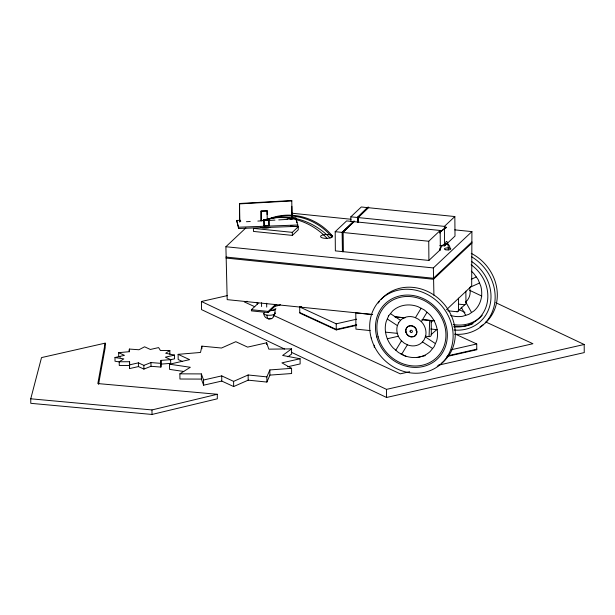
<?xml version="1.0" encoding="UTF-8"?>
<svg xmlns="http://www.w3.org/2000/svg" width="615" height="615" viewBox="0 0 615 615"><rect width="100%" height="100%" fill="white"/><g stroke="black" fill="none" stroke-linecap="round" stroke-linejoin="round"><path stroke-width="0.92" d="M454.777 229.864L471.913 231.617L471.682 285.967L446.536 309.66M160.915 367.078L160.969 360.398L170.67 359.629L170.701 363.357L161.007 364.118L160.915 367.078L150.998 366.294L143.895 369.092L138.437 366.578L129.519 368.6L129.588 361.72L119.233 361.766L119.264 365.487L129.619 365.441L129.588 361.72M129.519 368.6L129.619 365.441M425.273 336.213L429.07 336.597L429.685 320.43M332.646 236.252L331.224 237.674L327.103 238.389A6.058 1.937 -0.5 0 1 320.576 236.66A6.058 1.937 -0.5 0 1 326.119 234.523A6.058 1.937 -0.5 0 1 332.646 236.252A54.251 50.853 31.5 0 0 266.456 219.909M439.802 232.332L439.471 232.847L439.64 231.578L440.048 232.939L440.171 231.632L439.886 232.193M105.15 343.147L97.839 383.568L217.28 394.276L217.326 398.804L152.013 414.456L30.788 403.325L30.75 398.797L41.52 357.592L105.15 343.147L105.188 347.675L98.561 384.337M169.871 354.217L169.832 350.496L160.438 350.527L158.624 347.59L150.36 349.466L144.579 346.799L138.929 349.758L129.404 349.066L128.889 351.726L118.672 352.672L118.703 356.393L120.356 357.161M287.882 356.8L291.602 354.063L291.556 348.882L268.809 349.151L266.649 342.793L247.607 347.121L235.822 341.686L221.492 348.029L201.874 346.145L200.521 352.457L178.127 354.34L178.173 359.521L182.278 361.412M445.045 227.811L444.952 226.75L445.129 227.158M266.902 382.061L266.856 376.887L269.862 369.923L291.572 368.347L291.618 373.528L269.908 375.104L266.902 382.061L248.183 380.162L233.654 386.551L221.769 381.069L203.619 385.19L201.397 379.094L201.351 373.912L179.888 373.835L179.934 379.017L201.397 379.094M395.806 350.219L401.495 340.787M415.425 317.694L421.114 308.269M401.695 354.202L407.384 344.777M415.925 330.609L416.493 329.671M421.313 321.683L427.002 312.259M240.819 221.093L240.081 221.231L240.165 220.524M358.099 217.31L357.538 217.249L368.024 207.163L368.785 207.24L358.099 217.31L358.138 222.33M357.538 217.633L367.893 207.286M372.675 314.511L227.196 299.643L225.897 246.73L245.854 227.927M292.31 232.355L253.434 228.38L253.465 231.425L292.34 235.399L292.31 232.355L298.214 226.797L290.634 226.02M292.34 235.399L298.244 229.833L298.214 226.797M280.425 304.656A12.669 4.059 -0.5 0 1 276.635 305.955L274.951 306.239L268.209 312.589L251.404 310.875L251.397 309.706L258.215 303.28L257.585 302.872M350.896 221.469L350.858 216.818L361.289 206.986L367.901 207.662M335.19 231.686L342.332 232.416L342.493 251.604L335.36 250.882L335.19 231.686L346.629 220.916L353.763 221.646M354.325 221.7L440.179 230.471L428.747 241.249L342.893 232.478L342.97 251.743L342.409 251.689L342.24 232.17L353.879 221.2L354.44 221.262L342.801 232.555M342.24 232.501L353.879 221.2M342.97 251.743L342.801 232.232L354.44 221.262M358.099 217.687L368.654 207.363M268.209 312.589L268.194 311.421L274.943 305.071L276.627 304.786M439.84 245.416L444.576 245.9L444.407 226.382L454.839 216.549L368.654 207.739M343.055 251.666L428.909 260.437L440.348 249.667L440.179 230.471M444.576 245.9L455.008 236.06L454.839 216.549M433.921 295.331L433.36 267.932L471.913 231.617M471.997 241.926L433.452 278.249L225.982 257.047M472.005 242.94L433.46 279.256L225.989 258.054M431.092 334.691L436.727 329.617A2.168 1.937 46.7 0 0 437.503 329.54M457.906 311.121L464.855 304.717A1.599 1.43 46.7 0 0 465.962 303.364L465.855 291.149M433.26 320.231L431.23 322.129L431.2 321.73A1.645 1.476 46.7 0 0 429.885 320.453L429.685 320.415M291.556 348.882L282.623 355.447L300.097 358.753L300.135 363.926L287.428 366.817M169.832 350.496L165.696 353.264L174.522 355.109L174.56 358.829L169.978 359.867M119.233 361.766L123.792 358.899L114.99 357.515L115.02 361.236L119.418 361.928M179.888 373.835L190.319 367.278L169.54 364.203L169.586 369.384L183.754 371.475M471.267 279.31L476.271 276.965M479.523 283.008L469.483 287.543L469.652 287.974A15.429 13.807 46.7 0 1 466.001 301.704M203.619 385.19L203.573 380.016L221.723 375.888L233.608 381.369L248.137 374.981L266.856 376.887M129.488 364.88L138.406 362.85L143.864 365.372L150.967 362.566L160.884 363.357M30.75 398.797L151.974 409.936L217.28 394.276M114.99 357.515L124.468 355.347L118.672 352.672M284.522 349.013L201.497 309.591L201.428 301.488L227.596 295.546M247.13 301.281L244.332 301.919L254.787 306.739M356.685 325.297L336.267 329.932L299.759 313.096L299.713 306.985L301.565 306.562M174.522 355.109L165.366 357.184L170.67 359.629M299.713 306.985L336.213 323.821L356.631 319.185M169.54 364.203L189.62 359.644L178.127 354.34M356.677 324.766L336.259 329.402L299.759 312.566M387.319 338.75L398.528 336.205M300.097 358.753L281.939 362.873L291.572 368.347M416.932 357.553L425.342 355.647M451.502 349.704L476.733 343.977L476.779 349.735L446.882 356.523M447.812 355.785L476.779 349.205M409.644 371.721L400.304 373.843L273.959 315.58M438.595 365.149L532.928 343.724L485.873 322.029M201.428 301.488L386.497 389.38L584.181 344.492L584.25 352.595L386.566 397.474L291.441 352.303M457.014 311.751L457.414 311.736A1.63 1.461 46.7 0 0 458.544 310.36L458.436 298.137M429.07 336.597L429.278 336.582A2.191 1.96 46.7 0 0 431.33 334.721L431.223 321.845M239.642 221.715L239.45 203.504L291.764 200.544L292.087 219.125L290.188 219.232M239.45 203.504L239.589 203.888L291.902 200.921M287.19 219.017L292.087 219.125M246.438 221.715L250.244 221.5M257.846 221.069L261.652 220.854M268.309 220.478L274.966 220.101M278.772 219.886L287.328 219.394M263.774 220.731L261.068 220.554L261.044 211.076L267.095 210.776L267.233 219.609M261.044 211.076L267.21 211.083M261.068 220.554L262.797 220.47M292.071 217.91L295.892 217.733L297.991 226.305L238.605 228.519L236.652 220.454L240.473 220.285M236.652 220.454L238.597 227.212L297.975 224.998M263.935 219.786L268.863 219.617L268.97 220.039L269.016 225.697L264.096 225.866L263.935 219.786L264.096 225.866M264.043 220.208L268.97 220.039M263.989 225.444L265.626 225.39M350.858 216.818L357.661 217.518M444.407 226.382L358.222 217.572L358.261 222.223M292.04 213.236L351.042 219.263M342.24 232.17L342.801 232.232M225.897 246.73L433.36 267.932M458.921 304.179L464.648 304.763M447.728 310.783L457.229 311.759M394.546 316.748L405.031 317.817M422.236 319.577L434.659 320.846M371.898 314.526L355.793 312.874L355.931 329.125L370.184 330.578M395.583 316.94L404.109 317.817M422.105 319.654L429.854 320.446M251.397 309.706L268.194 311.421M430.792 329.025L436.489 329.609M385.382 332.131L397.728 333.392M458.867 309.576L464.963 312.389M455.169 334.03L476.733 343.977M400.972 354.055L406.154 356.439M469.714 290.357L481.853 296.099M495.728 302.657L584.181 344.492M387.304 319.016L397.444 325.619M422.42 341.879L432.614 348.513M390.456 313.635L400.565 320.369M425.349 336.889L435.435 343.616M465.693 301.911L471.551 312.52M461.212 307.154L465.724 315.311M201.351 373.912L203.573 380.016M296.161 219.955L296.945 222.676M267.633 219.655L267.74 220.085M269.016 225.697L268.863 219.617M266.403 219.701L266.51 220.124M265.173 219.739L265.28 220.162M291.818 206.286L291.948 218.748M239.589 203.888L239.781 222.092M428.747 241.249L428.909 260.437M386.497 389.38L386.566 397.474M374.266 345.207L374.289 347.483M357.653 217.141L357.576 222.276M336.213 323.821L336.267 329.932M274.943 305.071L274.951 306.239M275.028 309.445L275.066 313.289M269.862 369.923L269.908 375.104M266.679 303.272L266.71 307.077M266.649 342.793L266.664 344.523M261.552 302.749L261.59 306.554M248.137 374.981L248.183 380.162M238.597 227.212L238.605 228.519M233.608 381.369L233.654 386.551M221.723 375.888L221.769 381.069M201.874 346.145L201.889 348.736M160.969 360.398L161.007 364.118M151.974 409.936L152.013 414.456M150.967 362.566L150.998 366.294M143.864 365.372L143.895 369.092M138.406 362.85L138.437 366.578M129.404 349.066L129.427 351.857M267.095 210.776L267.11 214.566M261.152 211.383L261.175 220.862M267.686 219.87A54.389 50.015 37.1 0 1 332.085 237.244M265.226 219.955A60.047 52.921 36.3 0 1 330.055 238.028M263.989 219.993A62.107 57.825 48.3 0 1 327.103 238.389M440.309 249.352A6.596 4.751 -69.9 0 1 445.66 243.709A6.596 4.751 -69.9 0 1 450.034 248.222M445.375 244.762A5.942 1.453 87.3 0 1 447.197 242.003A5.942 1.453 87.3 0 1 448.227 249.928M269.877 227.412A5.281 1.691 -0.5 0 1 260.745 227.281M471.574 256.77A44.119 39.491 46.7 0 1 494.245 305.57A44.119 39.491 46.7 0 1 454.7 334.229M471.805 261.606A39.721 35.555 46.7 0 1 489.848 305.663A39.721 35.555 46.7 0 1 453.908 329.994M482.237 315.257A36.508 32.68 46.7 0 1 453.194 324.512M450.71 315.472A27.644 24.738 46.7 0 0 462.58 316.295L468.868 314.327L474.242 310.721A27.644 24.738 46.7 0 0 480.792 286.121L478.124 279.541L473.919 273.69A27.644 24.738 46.7 0 0 471.328 271.177M471.144 264.811A36.377 32.564 46.7 0 1 486.634 305.086A36.377 32.564 46.7 0 1 453.732 326.811M483.205 324.682A44.119 39.491 46.7 0 1 480.092 326.834M471.228 253.342A44.119 39.491 46.7 0 1 485.358 322.883M473.027 323.698A37.999 34.01 46.7 0 1 454.039 326.065M381.162 299.297A44.119 39.491 46.7 0 1 442.462 302.28A44.119 39.491 46.7 0 1 441.178 363.565M439.648 364.68A44.119 39.491 46.7 0 1 437.25 366.202M378.256 303.026A44.119 39.491 46.7 0 1 379.363 301.488M257.593 304.041A12.669 4.059 -0.5 0 1 256.947 303.011M275.881 308.538A6.373 2.045 -0.5 0 1 269.793 310.721M274.943 308.961A5.658 1.814 -0.5 0 1 274.49 309.414M273.683 309.814A5.658 1.814 -0.5 0 1 272.583 310.144M271.269 310.367A5.658 1.814 -0.5 0 1 269.824 310.475M264.319 312.735A5.658 1.814 -0.5 0 0 269.132 315.287A5.658 1.814 -0.5 0 0 274.759 312.827A5.604 5.389 -47.7 0 1 273.291 316.833M270.884 318.447A5.604 5.389 -47.7 0 1 263.789 313.665M273.729 314.619A5.658 4.067 69 0 1 269.47 318.831M270.1 318.224A5.658 2.322 -81.7 0 1 266.987 315.134M445.683 227.588C446.06 229.395 446.221 225.421 445.683 227.588M439.525 249.421C439.871 251.581 440.171 247.099 439.525 249.421M440.102 249.482C440.448 251.658 440.747 247.122 440.102 249.482M444.829 244.593C445.183 246.769 445.483 242.233 444.829 244.593M445.16 244.624C445.498 246.784 445.821 242.31 445.16 244.624M388.649 315.833L386.089 321.876A27.644 24.738 46.7 0 0 393.077 347.859L398.528 352.572L404.855 355.831A27.644 24.738 46.7 0 0 430.054 351.642L434.159 346.637L436.719 340.595A27.644 24.738 46.7 0 0 429.731 314.611L424.281 309.899L417.946 306.639A27.644 24.738 46.7 0 0 392.754 310.836L388.649 315.833M398.704 322.637L397.275 326.012A15.429 13.807 46.7 0 0 401.18 340.51L404.216 343.147L407.753 344.961A15.429 13.807 46.7 0 0 421.813 342.624L424.104 339.834L425.534 336.459A15.429 13.807 46.7 0 0 421.629 321.96L418.592 319.323L415.056 317.509A15.429 13.807 46.7 0 0 400.995 319.846L398.704 322.637M445.906 227.381L440.063 232.163L445.906 227.381M409.913 325.704L408.575 326.127A5.889 5.266 46.7 0 0 405.839 330.67L406.607 333.53A5.889 5.266 46.7 0 0 411.45 336.812L414.226 336.351A5.889 5.266 46.7 0 0 416.97 331.808L416.201 328.94A5.889 5.266 46.7 0 0 411.358 325.666L409.913 325.704M445.821 249.79A3.213 1.03 -0.5 0 0 450.818 248.967A3.213 1.03 -0.5 0 0 446.206 248.006A3.213 1.03 -0.5 0 0 445.821 249.79M410.09 331.454A1.222 1.092 46.7 0 0 411.958 332.377A1.222 1.092 46.7 0 0 411.65 330.363A1.222 1.092 46.7 0 0 410.09 331.454M405.869 332.292A5.889 5.266 46.7 0 0 415.202 335.744A5.889 5.266 46.7 0 0 412.627 326.165A5.889 5.266 46.7 0 0 405.869 332.292M371.191 337.935A44.119 39.491 46.7 0 0 441.17 363.803A44.119 39.491 46.7 0 0 421.852 291.979A44.119 39.491 46.7 0 0 371.191 337.935M376.772 337.005A37.999 34.01 46.7 0 0 437.034 359.283A37.999 34.01 46.7 0 0 420.399 297.422A37.999 34.01 46.7 0 0 376.772 337.005M378.125 336.774A36.508 32.68 46.7 0 0 436.035 358.184A36.508 32.68 46.7 0 0 420.053 298.744A36.508 32.68 46.7 0 0 378.125 336.774"/></g></svg>
